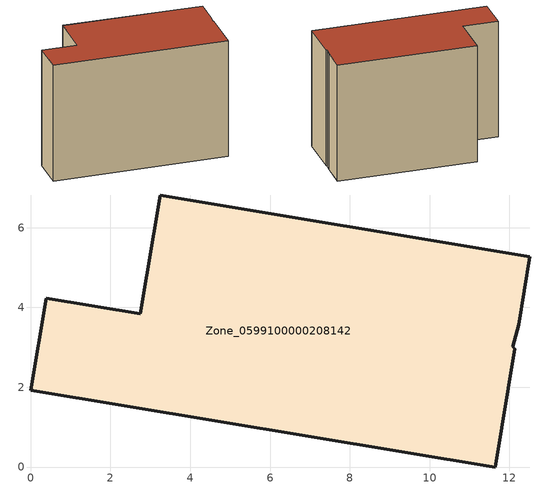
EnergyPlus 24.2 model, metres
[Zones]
Zone_0599100000208142
 floor ground (C_G): 12.51,5.27 12.23,3.56 12.08,3.02 12.13,2.97 11.64,0 0,1.92 0.39,4.23 2.75,3.84 3.24,6.82 z0
 wall outside (C_F): 2.75,3.84 0.39,4.23 0,1.92 11.64,0 12.13,2.97 12.08,3.02 12.23,3.56 12.51,5.27 3.24,6.82 2.75,3.84 z0:8.25
 roof outside (C_R): 12.23,3.56 12.51,5.27 3.24,6.82 2.75,3.84 0.39,4.23 0,1.92 11.64,0 12.13,2.97 12.08,3.02 z8.25
[BUILDING]
Pand.0599100000208142: North Axis=0; Terrain=City; Loads Convergence Tolerance Value=0.04; Temperature Convergence Tolerance Value=0.4; Solar Distribution=FullExterior; Maximum Number of Warmup Days=25; Minimum Number of Warmup Days=1
[Site:Location]
Rotterdam.The.Hague.AP_ZH_NLD Design_Conditions: Latitude=51.96; Longitude=4.45; Time Zone=1; Elevation=-4.5
[SITE:GROUNDTEMPERATURE:BUILDINGSURFACE]
18, 18, 18, 18, 18, 18, 18, 18, 18, 18, 18, 18
[MATERIAL] Thermal Absorptance=0.9; Solar Absorptance=0.7; Visible Absorptance=0.7
Name | Roughness | Thickness | Conductivity | Density | Specific Heat
G.TI.1975-1991 | MediumSmooth | 0.15 | 0.288461 | 540 | 1210
F.TI.1975-1991 | Rough | 0.3 | 0.230769 | 1920 | 840
R.TI.1975-1991 | MediumRough | 0.2 | 0.153846 | 1500 | 1000
[CONSTRUCTION]
C_G: G.TI.1975-1991
C_F: F.TI.1975-1991
C_R: R.TI.1975-1991
[ZONE]
Zone_0599100000208142: Type=1; Multiplier=1; Ceiling Height=Autocalculate; Volume=Autocalculate; Floor Area=autocalculate; Part of Total Floor Area=Yes
[ZONEINFILTRATION:DESIGNFLOWRATE]
Infil_Zone_0599100000208142: Zone or ZoneList or Space or SpaceList=Zone_0599100000208142; Schedule=AlwaysOn; Design Flow Rate Calculation Method=Flow/Area; Flow Rate per Floor Area=0.003; Constant Term Coefficient=1; Temperature Term Coefficient=0; Velocity Term Coefficient=0; Velocity Squared Term Coefficient=0
[HVACTEMPLATE:ZONE:IDEALLOADSAIRSYSTEM]
Zone_0599100000208142: Maximum Heating Supply Air Temperature=50; Minimum Cooling Supply Air Temperature=13; Maximum Heating Supply Air Humidity Ratio=0.0156; Minimum Cooling Supply Air Humidity Ratio=0.0077; Heating Limit=NoLimit; Cooling Limit=NoLimit; Dehumidification Control Type=ConstantSensibleHeatRatio; Cooling Sensible Heat Ratio=0.7; Dehumidification Setpoint=60; Humidification Control Type=None; Humidification Setpoint=30; Outdoor Air Method=None; Outdoor Air Flow Rate per Person=0.00944; Outdoor Air Flow Rate per Zone Floor Area=0; Outdoor Air Flow Rate per Zone=0; Demand Controlled Ventilation Type=None; Outdoor Air Economizer Type=NoEconomizer; Heat Recovery Type=None; Sensible Heat Recovery Effectiveness=0.7; Latent Heat Recovery Effectiveness=0.65
[ZONECONTROL:THERMOSTAT]
ThermostatControl_Zone_0599100000208142: Zone or ZoneList=Zone_0599100000208142; Control Type Schedule=DualSetpointControlType; Control 1=Thermostat_Zone_0599100000208142; Temperature Difference Between Cutout And Setpoint=0
[THERMOSTATSETPOINT:DUALSETPOINT]
Thermostat_Zone_0599100000208142: Heating Setpoint Temperature Schedule=HeatingSetpoint_Zone_0599100000208142; Cooling Setpoint Temperature Schedule=CoolingSetpoint_Zone_0599100000208142
[SCHEDULE:COMPACT]
HeatingSetpoint_Zone_0599100000208142: Through: 12/31, For: AllDays, Until: 24:00, 21
CoolingSetpoint_Zone_0599100000208142: Through: 12/31, For: AllDays, Until: 24:00, 24
DualSetpointControlType: Through: 12/31, For: AllDays, Until: 24:00, 4
AlwaysOn: Through: 12/31, For: AllDays, Until: 24:00, 1
